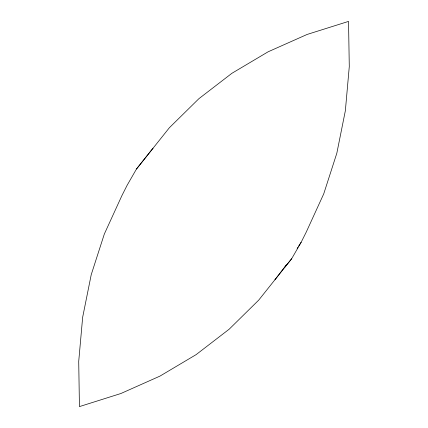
<?xml version="1.0" encoding="UTF-8"?>
<svg xmlns="http://www.w3.org/2000/svg" width="428" height="428" viewBox="0 0 428 428"><rect width="100%" height="100%" fill="white"/><g stroke="black" fill="none" stroke-linecap="round" stroke-linejoin="round"><path stroke-width="0.64" d="M301.093 242.376L306.245 232.094L323.739 193.841L336.825 153.235L345.364 110.681L349.28 66.591L348.536 21.4L307.106 34.454L268.105 51.804L231.912 73.29L198.886 98.691L169.344 127.769L136.478 169.028L127.132 185.265L121.83 195.778L104.325 234.046L91.228 274.669L82.663 317.25L78.72 361.366L79.431 406.6L120.894 393.509L159.928 376.126L196.136 354.619L229.183 329.196L258.731 300.103L291.655 258.742L301.093 242.376L298.578 246.207M286.305 264.889L274.926 279.81M297.139 248.401L297.856 247.304M284.55 267.564L291.655 258.742M153.037 148.19L136.478 169.028"/></g></svg>
